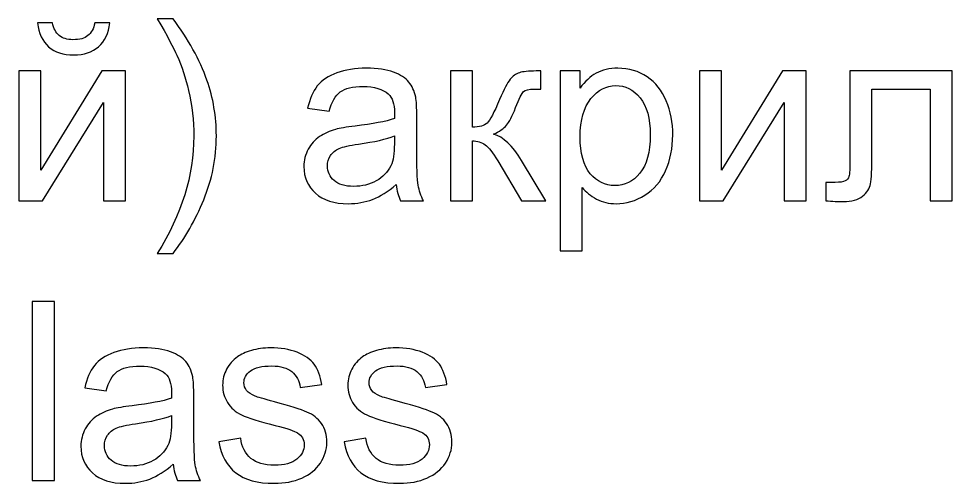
# Model space of a CAD drawing. Header units: centimetres. Extents: x -73.3 to 26.2, y -19.8 to 24.4.
# Drawn here: x 16.482 to 19.64, y 0.556 to 2.128 of the extents above; entities that cross this region are included whole.
import ezdxf

# ---------------------------------------------------------------- set-up
doc = ezdxf.new("R2010")
doc.units = ezdxf.units.CM
doc.header["$MEASUREMENT"] = 0
doc.layers.add('layer 1', color=7, linetype='Continuous')

msp = doc.modelspace()

# ---------------------------------------------------------------- linework, layer by layer
at = {"layer": 'layer 1', "color": 250}
for points, knots in [([(17.0042, 1.33345), (17.0042, 1.33345), (16.95086, 1.33345), (16.95086, 1.33345), (16.95086, 1.33345), (17.03327, 1.46567), (17.07447, 1.59803), (17.07447, 1.73054), (17.07447, 1.73054), (17.07447, 1.78233), (17.06854, 1.83369), (17.05669, 1.88463), (17.05669, 1.88463), (17.04738, 1.92598), (17.03425, 1.96563), (17.01746, 2.00373), (17.01746, 2.00373), (17.00674, 2.02842), (16.98444, 2.06977), (16.95086, 2.12763), (16.95086, 2.12763), (16.95086, 2.12763), (17.0042, 2.12763), (17.0042, 2.12763), (17.0042, 2.12763), (17.05584, 2.05848), (17.09409, 1.98905), (17.11892, 1.91934), (17.11892, 1.91934), (17.14009, 1.85937), (17.15067, 1.79658), (17.15067, 1.73096), (17.15067, 1.73096), (17.15067, 1.6566), (17.13642, 1.58463), (17.10791, 1.5152), (17.10791, 1.5152), (17.07955, 1.44577), (17.04498, 1.38524), (17.0042, 1.33345)], [0, 0, 0, 0, 0.0909091, 0.0909091, 0.0909091, 0.0909091, 0.1818182, 0.1818182, 0.1818182, 0.1818182, 0.2727273, 0.2727273, 0.2727273, 0.2727273, 0.3636364, 0.3636364, 0.3636364, 0.3636364, 0.4545455, 0.4545455, 0.4545455, 0.4545455, 0.5454545, 0.5454545, 0.5454545, 0.5454545, 0.6363636, 0.6363636, 0.6363636, 0.6363636, 0.7272727, 0.7272727, 0.7272727, 0.7272727, 0.8181818, 0.8181818, 0.8181818, 0.8181818, 1, 1, 1, 1]), ([(16.73947, 2.11323), (16.73947, 2.11323), (16.79027, 2.11323), (16.79027, 2.11323), (16.79027, 2.11323), (16.78618, 2.07838), (16.77348, 2.05157), (16.75231, 2.03294), (16.75231, 2.03294), (16.73114, 2.01417), (16.70306, 2.00486), (16.66792, 2.00486), (16.66792, 2.00486), (16.63265, 2.00486), (16.60442, 2.01417), (16.5834, 2.03266), (16.5834, 2.03266), (16.56237, 2.05128), (16.54967, 2.0781), (16.54558, 2.11323), (16.54558, 2.11323), (16.54558, 2.11323), (16.59638, 2.11323), (16.59638, 2.11323), (16.59638, 2.11323), (16.60019, 2.09418), (16.60795, 2.07993), (16.61938, 2.07062), (16.61938, 2.07062), (16.63081, 2.06116), (16.64633, 2.05651), (16.66567, 2.05651), (16.66567, 2.05651), (16.6881, 2.05651), (16.70504, 2.06102), (16.71647, 2.07019), (16.71647, 2.07019), (16.7279, 2.07922), (16.73566, 2.09362), (16.73947, 2.11323)], [0, 0, 0, 0, 0.0909091, 0.0909091, 0.0909091, 0.0909091, 0.1818182, 0.1818182, 0.1818182, 0.1818182, 0.2727273, 0.2727273, 0.2727273, 0.2727273, 0.3636364, 0.3636364, 0.3636364, 0.3636364, 0.4545455, 0.4545455, 0.4545455, 0.4545455, 0.5454545, 0.5454545, 0.5454545, 0.5454545, 0.6363636, 0.6363636, 0.6363636, 0.6363636, 0.7272727, 0.7272727, 0.7272727, 0.7272727, 0.8181818, 0.8181818, 0.8181818, 0.8181818, 1, 1, 1, 1]), ([(17.75928, 1.56628), (17.73162, 1.54272), (17.70495, 1.52621), (17.67941, 1.51647), (17.67941, 1.51647), (17.65387, 1.50673), (17.6265, 1.50194), (17.59714, 1.50194), (17.59714, 1.50194), (17.54888, 1.50194), (17.51177, 1.51365), (17.48581, 1.53721), (17.48581, 1.53721), (17.45984, 1.56064), (17.44686, 1.5907), (17.44686, 1.62724), (17.44686, 1.62724), (17.44686, 1.64869), (17.4518, 1.66831), (17.46154, 1.68609), (17.46154, 1.68609), (17.47141, 1.70387), (17.48425, 1.71798), (17.50006, 1.7287), (17.50006, 1.7287), (17.516, 1.73943), (17.53378, 1.74761), (17.55368, 1.75312), (17.55368, 1.75312), (17.56836, 1.75693), (17.59051, 1.76059), (17.62, 1.76426), (17.62, 1.76426), (17.68012, 1.77132), (17.72457, 1.77993), (17.75293, 1.7898), (17.75293, 1.7898), (17.75321, 1.79996), (17.75335, 1.80646), (17.75335, 1.80914), (17.75335, 1.80914), (17.75335, 1.83933), (17.7463, 1.86064), (17.73219, 1.87306), (17.73219, 1.87306), (17.71314, 1.88985), (17.68477, 1.89818), (17.64724, 1.89818), (17.64724, 1.89818), (17.6121, 1.89818), (17.58614, 1.89197), (17.56949, 1.87969), (17.56949, 1.87969), (17.55269, 1.86742), (17.54042, 1.84568), (17.53237, 1.81436), (17.53237, 1.81436), (17.53237, 1.81436), (17.45956, 1.82452), (17.45956, 1.82452), (17.45956, 1.82452), (17.46619, 1.8557), (17.47706, 1.88096), (17.4923, 1.90015), (17.4923, 1.90015), (17.50754, 1.91934), (17.52955, 1.93402), (17.55834, 1.94446), (17.55834, 1.94446), (17.58698, 1.95476), (17.62043, 1.95999), (17.65825, 1.95999), (17.65825, 1.95999), (17.69578, 1.95999), (17.7264, 1.95561), (17.74997, 1.94672), (17.74997, 1.94672), (17.77339, 1.93783), (17.79075, 1.92682), (17.80176, 1.91342), (17.80176, 1.91342), (17.81276, 1.90001), (17.82052, 1.88308), (17.82504, 1.86262), (17.82504, 1.86262), (17.82744, 1.84992), (17.82871, 1.82706), (17.82871, 1.79418), (17.82871, 1.79418), (17.82871, 1.79418), (17.82871, 1.6954), (17.82871, 1.6954), (17.82871, 1.6954), (17.82871, 1.6264), (17.83026, 1.58279), (17.83336, 1.56431), (17.83336, 1.56431), (17.83633, 1.54582), (17.84254, 1.52818), (17.85157, 1.51125), (17.85157, 1.51125), (17.85157, 1.51125), (17.77367, 1.51125), (17.77367, 1.51125), (17.77367, 1.51125), (17.7662, 1.52691), (17.7614, 1.54526), (17.75928, 1.56628)], [0, 0, 0, 0, 0.0357143, 0.0357143, 0.0357143, 0.0357143, 0.0714286, 0.0714286, 0.0714286, 0.0714286, 0.1071429, 0.1071429, 0.1071429, 0.1071429, 0.1428571, 0.1428571, 0.1428571, 0.1428571, 0.1785714, 0.1785714, 0.1785714, 0.1785714, 0.2142857, 0.2142857, 0.2142857, 0.2142857, 0.25, 0.25, 0.25, 0.25, 0.2857143, 0.2857143, 0.2857143, 0.2857143, 0.3214286, 0.3214286, 0.3214286, 0.3214286, 0.3571429, 0.3571429, 0.3571429, 0.3571429, 0.3928571, 0.3928571, 0.3928571, 0.3928571, 0.4285714, 0.4285714, 0.4285714, 0.4285714, 0.4642857, 0.4642857, 0.4642857, 0.4642857, 0.5, 0.5, 0.5, 0.5, 0.5357143, 0.5357143, 0.5357143, 0.5357143, 0.5714286, 0.5714286, 0.5714286, 0.5714286, 0.6071429, 0.6071429, 0.6071429, 0.6071429, 0.6428571, 0.6428571, 0.6428571, 0.6428571, 0.6785714, 0.6785714, 0.6785714, 0.6785714, 0.7142857, 0.7142857, 0.7142857, 0.7142857, 0.75, 0.75, 0.75, 0.75, 0.7857143, 0.7857143, 0.7857143, 0.7857143, 0.8214286, 0.8214286, 0.8214286, 0.8214286, 0.8571429, 0.8571429, 0.8571429, 0.8571429, 0.8928571, 0.8928571, 0.8928571, 0.8928571, 0.9285714, 0.9285714, 0.9285714, 0.9285714, 1, 1, 1, 1]), ([(18.31357, 1.34276), (18.31357, 1.34276), (18.31357, 1.95067), (18.31357, 1.95067), (18.31357, 1.95067), (18.31357, 1.95067), (18.3813, 1.95067), (18.3813, 1.95067), (18.3813, 1.95067), (18.3813, 1.95067), (18.3813, 1.89296), (18.3813, 1.89296), (18.3813, 1.89296), (18.39725, 1.91525), (18.41531, 1.93204), (18.43549, 1.94319), (18.43549, 1.94319), (18.45553, 1.95434), (18.47994, 1.95999), (18.50859, 1.95999), (18.50859, 1.95999), (18.54612, 1.95999), (18.57914, 1.95039), (18.60779, 1.93106), (18.60779, 1.93106), (18.63643, 1.91187), (18.65802, 1.88463), (18.6727, 1.84964), (18.6727, 1.84964), (18.68723, 1.8145), (18.69457, 1.77612), (18.69457, 1.73421), (18.69457, 1.73421), (18.69457, 1.68947), (18.68653, 1.64912), (18.67044, 1.61313), (18.67044, 1.61313), (18.65435, 1.57729), (18.63093, 1.54977), (18.60017, 1.53058), (18.60017, 1.53058), (18.56955, 1.51153), (18.53723, 1.50194), (18.50337, 1.50194), (18.50337, 1.50194), (18.47853, 1.50194), (18.45623, 1.50716), (18.43662, 1.5176), (18.43662, 1.5176), (18.41686, 1.52804), (18.40078, 1.54117), (18.38808, 1.55711), (18.38808, 1.55711), (18.38808, 1.55711), (18.38808, 1.34276), (18.38808, 1.34276), (18.38808, 1.34276), (18.38808, 1.34276), (18.31357, 1.34276), (18.31357, 1.34276)], [0, 0, 0, 0, 0.0625, 0.0625, 0.0625, 0.0625, 0.125, 0.125, 0.125, 0.125, 0.1875, 0.1875, 0.1875, 0.1875, 0.25, 0.25, 0.25, 0.25, 0.3125, 0.3125, 0.3125, 0.3125, 0.375, 0.375, 0.375, 0.375, 0.4375, 0.4375, 0.4375, 0.4375, 0.5, 0.5, 0.5, 0.5, 0.5625, 0.5625, 0.5625, 0.5625, 0.625, 0.625, 0.625, 0.625, 0.6875, 0.6875, 0.6875, 0.6875, 0.75, 0.75, 0.75, 0.75, 0.8125, 0.8125, 0.8125, 0.8125, 0.875, 0.875, 0.875, 0.875, 1, 1, 1, 1]), ([(16.48208, 1.95067), (16.48208, 1.95067), (16.55659, 1.95067), (16.55659, 1.95067), (16.55659, 1.95067), (16.55659, 1.95067), (16.55659, 1.61553), (16.55659, 1.61553), (16.55659, 1.61553), (16.55659, 1.61553), (16.7636, 1.95067), (16.7636, 1.95067), (16.7636, 1.95067), (16.7636, 1.95067), (16.84361, 1.95067), (16.84361, 1.95067), (16.84361, 1.95067), (16.84361, 1.95067), (16.84361, 1.51125), (16.84361, 1.51125), (16.84361, 1.51125), (16.84361, 1.51125), (16.7691, 1.51125), (16.7691, 1.51125), (16.7691, 1.51125), (16.7691, 1.51125), (16.7691, 1.84427), (16.7691, 1.84427), (16.7691, 1.84427), (16.7691, 1.84427), (16.56237, 1.51125), (16.56237, 1.51125), (16.56237, 1.51125), (16.56237, 1.51125), (16.48208, 1.51125), (16.48208, 1.51125), (16.48208, 1.51125), (16.48208, 1.51125), (16.48208, 1.95067), (16.48208, 1.95067)], [0, 0, 0, 0, 0.0909091, 0.0909091, 0.0909091, 0.0909091, 0.1818182, 0.1818182, 0.1818182, 0.1818182, 0.2727273, 0.2727273, 0.2727273, 0.2727273, 0.3636364, 0.3636364, 0.3636364, 0.3636364, 0.4545455, 0.4545455, 0.4545455, 0.4545455, 0.5454545, 0.5454545, 0.5454545, 0.5454545, 0.6363636, 0.6363636, 0.6363636, 0.6363636, 0.7272727, 0.7272727, 0.7272727, 0.7272727, 0.8181818, 0.8181818, 0.8181818, 0.8181818, 1, 1, 1, 1]), ([(17.9423, 1.95067), (17.9423, 1.95067), (18.01681, 1.95067), (18.01681, 1.95067), (18.01681, 1.95067), (18.01681, 1.95067), (18.01681, 1.76102), (18.01681, 1.76102), (18.01681, 1.76102), (18.04052, 1.76102), (18.05717, 1.76553), (18.06676, 1.77471), (18.06676, 1.77471), (18.07622, 1.78374), (18.09019, 1.81012), (18.10882, 1.85401), (18.10882, 1.85401), (18.12349, 1.88872), (18.13534, 1.91158), (18.14438, 1.92259), (18.14438, 1.92259), (18.15355, 1.9336), (18.16399, 1.94108), (18.17584, 1.94489), (18.17584, 1.94489), (18.18784, 1.9487), (18.20689, 1.95067), (18.23299, 1.95067), (18.23299, 1.95067), (18.23299, 1.95067), (18.24795, 1.95067), (18.24795, 1.95067), (18.24795, 1.95067), (18.24795, 1.95067), (18.24795, 1.88929), (18.24795, 1.88929), (18.24795, 1.88929), (18.24795, 1.88929), (18.22721, 1.88971), (18.22721, 1.88971), (18.22721, 1.88971), (18.20759, 1.88971), (18.19503, 1.88675), (18.18953, 1.88096), (18.18953, 1.88096), (18.18375, 1.87489), (18.17486, 1.85683), (18.163, 1.82678), (18.163, 1.82678), (18.15171, 1.79799), (18.14141, 1.77809), (18.13196, 1.76709), (18.13196, 1.76709), (18.12264, 1.75608), (18.10811, 1.74606), (18.0885, 1.73689), (18.0885, 1.73689), (18.12053, 1.72828), (18.15214, 1.69851), (18.18318, 1.64742), (18.18318, 1.64742), (18.18318, 1.64742), (18.26488, 1.51125), (18.26488, 1.51125), (18.26488, 1.51125), (18.26488, 1.51125), (18.18304, 1.51125), (18.18304, 1.51125), (18.18304, 1.51125), (18.18304, 1.51125), (18.10247, 1.647), (18.10247, 1.647), (18.10247, 1.647), (18.08624, 1.67452), (18.07213, 1.69258), (18.06013, 1.70133), (18.06013, 1.70133), (18.048, 1.71008), (18.0336, 1.71445), (18.01681, 1.71445), (18.01681, 1.71445), (18.01681, 1.71445), (18.01681, 1.51125), (18.01681, 1.51125), (18.01681, 1.51125), (18.01681, 1.51125), (17.9423, 1.51125), (17.9423, 1.51125), (17.9423, 1.51125), (17.9423, 1.51125), (17.9423, 1.95067), (17.9423, 1.95067)], [0, 0, 0, 0, 0.0416667, 0.0416667, 0.0416667, 0.0416667, 0.0833333, 0.0833333, 0.0833333, 0.0833333, 0.125, 0.125, 0.125, 0.125, 0.1666667, 0.1666667, 0.1666667, 0.1666667, 0.2083333, 0.2083333, 0.2083333, 0.2083333, 0.25, 0.25, 0.25, 0.25, 0.2916667, 0.2916667, 0.2916667, 0.2916667, 0.3333333, 0.3333333, 0.3333333, 0.3333333, 0.375, 0.375, 0.375, 0.375, 0.4166667, 0.4166667, 0.4166667, 0.4166667, 0.4583333, 0.4583333, 0.4583333, 0.4583333, 0.5, 0.5, 0.5, 0.5, 0.5416667, 0.5416667, 0.5416667, 0.5416667, 0.5833333, 0.5833333, 0.5833333, 0.5833333, 0.625, 0.625, 0.625, 0.625, 0.6666667, 0.6666667, 0.6666667, 0.6666667, 0.7083333, 0.7083333, 0.7083333, 0.7083333, 0.75, 0.75, 0.75, 0.75, 0.7916667, 0.7916667, 0.7916667, 0.7916667, 0.8333333, 0.8333333, 0.8333333, 0.8333333, 0.875, 0.875, 0.875, 0.875, 0.9166667, 0.9166667, 0.9166667, 0.9166667, 1, 1, 1, 1]), ([(18.78446, 1.95067), (18.78446, 1.95067), (18.85897, 1.95067), (18.85897, 1.95067), (18.85897, 1.95067), (18.85897, 1.95067), (18.85897, 1.61553), (18.85897, 1.61553), (18.85897, 1.61553), (18.85897, 1.61553), (19.06598, 1.95067), (19.06598, 1.95067), (19.06598, 1.95067), (19.06598, 1.95067), (19.14599, 1.95067), (19.14599, 1.95067), (19.14599, 1.95067), (19.14599, 1.95067), (19.14599, 1.51125), (19.14599, 1.51125), (19.14599, 1.51125), (19.14599, 1.51125), (19.07148, 1.51125), (19.07148, 1.51125), (19.07148, 1.51125), (19.07148, 1.51125), (19.07148, 1.84427), (19.07148, 1.84427), (19.07148, 1.84427), (19.07148, 1.84427), (18.86475, 1.51125), (18.86475, 1.51125), (18.86475, 1.51125), (18.86475, 1.51125), (18.78446, 1.51125), (18.78446, 1.51125), (18.78446, 1.51125), (18.78446, 1.51125), (18.78446, 1.95067), (18.78446, 1.95067)], [0, 0, 0, 0, 0.0909091, 0.0909091, 0.0909091, 0.0909091, 0.1818182, 0.1818182, 0.1818182, 0.1818182, 0.2727273, 0.2727273, 0.2727273, 0.2727273, 0.3636364, 0.3636364, 0.3636364, 0.3636364, 0.4545455, 0.4545455, 0.4545455, 0.4545455, 0.5454545, 0.5454545, 0.5454545, 0.5454545, 0.6363636, 0.6363636, 0.6363636, 0.6363636, 0.7272727, 0.7272727, 0.7272727, 0.7272727, 0.8181818, 0.8181818, 0.8181818, 0.8181818, 1, 1, 1, 1]), ([(19.29388, 1.95067), (19.29388, 1.95067), (19.64017, 1.95067), (19.64017, 1.95067), (19.64017, 1.95067), (19.64017, 1.95067), (19.64017, 1.51167), (19.64017, 1.51167), (19.64017, 1.51167), (19.64017, 1.51167), (19.56566, 1.51167), (19.56566, 1.51167), (19.56566, 1.51167), (19.56566, 1.51167), (19.56566, 1.88886), (19.56566, 1.88886), (19.56566, 1.88886), (19.56566, 1.88886), (19.36838, 1.88886), (19.36838, 1.88886), (19.36838, 1.88886), (19.36838, 1.88886), (19.36838, 1.67028), (19.36838, 1.67028), (19.36838, 1.67028), (19.36838, 1.61934), (19.36669, 1.58576), (19.36345, 1.56939), (19.36345, 1.56939), (19.36006, 1.55316), (19.35103, 1.53905), (19.33621, 1.52691), (19.33621, 1.52691), (19.32125, 1.51478), (19.2998, 1.50871), (19.27172, 1.50871), (19.27172, 1.50871), (19.25437, 1.50871), (19.23433, 1.50984), (19.21175, 1.51196), (19.21175, 1.51196), (19.21175, 1.51196), (19.21175, 1.5739), (19.21175, 1.5739), (19.21175, 1.5739), (19.21175, 1.5739), (19.24435, 1.5739), (19.24435, 1.5739), (19.24435, 1.5739), (19.25973, 1.5739), (19.27073, 1.57546), (19.27737, 1.5787), (19.27737, 1.5787), (19.284, 1.58181), (19.28837, 1.58689), (19.29063, 1.5938), (19.29063, 1.5938), (19.29275, 1.60071), (19.29388, 1.62315), (19.29388, 1.66111), (19.29388, 1.66111), (19.29388, 1.66111), (19.29388, 1.95067), (19.29388, 1.95067)], [0, 0, 0, 0, 0.0588235, 0.0588235, 0.0588235, 0.0588235, 0.1176471, 0.1176471, 0.1176471, 0.1176471, 0.1764706, 0.1764706, 0.1764706, 0.1764706, 0.2352941, 0.2352941, 0.2352941, 0.2352941, 0.2941176, 0.2941176, 0.2941176, 0.2941176, 0.3529412, 0.3529412, 0.3529412, 0.3529412, 0.4117647, 0.4117647, 0.4117647, 0.4117647, 0.4705882, 0.4705882, 0.4705882, 0.4705882, 0.5294118, 0.5294118, 0.5294118, 0.5294118, 0.5882353, 0.5882353, 0.5882353, 0.5882353, 0.6470588, 0.6470588, 0.6470588, 0.6470588, 0.7058824, 0.7058824, 0.7058824, 0.7058824, 0.7647059, 0.7647059, 0.7647059, 0.7647059, 0.8235294, 0.8235294, 0.8235294, 0.8235294, 0.8823529, 0.8823529, 0.8823529, 0.8823529, 1, 1, 1, 1]), ([(18.3813, 1.72828), (18.3813, 1.67198), (18.39273, 1.63035), (18.41545, 1.6034), (18.41545, 1.6034), (18.43831, 1.57644), (18.46597, 1.5629), (18.49843, 1.5629), (18.49843, 1.5629), (18.53145, 1.5629), (18.55967, 1.57687), (18.58309, 1.60481), (18.58309, 1.60481), (18.60666, 1.63275), (18.61837, 1.67593), (18.61837, 1.73449), (18.61837, 1.73449), (18.61837, 1.79037), (18.60694, 1.83214), (18.58394, 1.85994), (18.58394, 1.85994), (18.56094, 1.88774), (18.53356, 1.90156), (18.50167, 1.90156), (18.50167, 1.90156), (18.47006, 1.90156), (18.44212, 1.88675), (18.41785, 1.85726), (18.41785, 1.85726), (18.39344, 1.82762), (18.3813, 1.78472), (18.3813, 1.72828)], [0, 0, 0, 0, 0.1111111, 0.1111111, 0.1111111, 0.1111111, 0.2222222, 0.2222222, 0.2222222, 0.2222222, 0.3333333, 0.3333333, 0.3333333, 0.3333333, 0.4444444, 0.4444444, 0.4444444, 0.4444444, 0.5555556, 0.5555556, 0.5555556, 0.5555556, 0.6666667, 0.6666667, 0.6666667, 0.6666667, 0.7777778, 0.7777778, 0.7777778, 0.7777778, 1, 1, 1, 1]), ([(17.75335, 1.73138), (17.72626, 1.72038), (17.68562, 1.71106), (17.63143, 1.70344), (17.63143, 1.70344), (17.60067, 1.69907), (17.57894, 1.69413), (17.56624, 1.68863), (17.56624, 1.68863), (17.55354, 1.68312), (17.5438, 1.67508), (17.53689, 1.66464), (17.53689, 1.66464), (17.52997, 1.65406), (17.52645, 1.64234), (17.52645, 1.62936), (17.52645, 1.62936), (17.52645, 1.60975), (17.53393, 1.59324), (17.54902, 1.58011), (17.54902, 1.58011), (17.56412, 1.56699), (17.58614, 1.56036), (17.61507, 1.56036), (17.61507, 1.56036), (17.64371, 1.56036), (17.66925, 1.56657), (17.69169, 1.57912), (17.69169, 1.57912), (17.71398, 1.59154), (17.73049, 1.60862), (17.74094, 1.63021), (17.74094, 1.63021), (17.74898, 1.647), (17.75293, 1.67169), (17.75293, 1.70429), (17.75293, 1.70429), (17.75293, 1.70429), (17.75335, 1.73138), (17.75335, 1.73138)], [0, 0, 0, 0, 0.0909091, 0.0909091, 0.0909091, 0.0909091, 0.1818182, 0.1818182, 0.1818182, 0.1818182, 0.2727273, 0.2727273, 0.2727273, 0.2727273, 0.3636364, 0.3636364, 0.3636364, 0.3636364, 0.4545455, 0.4545455, 0.4545455, 0.4545455, 0.5454545, 0.5454545, 0.5454545, 0.5454545, 0.6363636, 0.6363636, 0.6363636, 0.6363636, 0.7272727, 0.7272727, 0.7272727, 0.7272727, 0.8181818, 0.8181818, 0.8181818, 0.8181818, 1, 1, 1, 1]), ([(16.52827, 0.56538), (16.52827, 0.56538), (16.52827, 1.1716), (16.52827, 1.1716), (16.52827, 1.1716), (16.52827, 1.1716), (16.60277, 1.1716), (16.60277, 1.1716), (16.60277, 1.1716), (16.60277, 1.1716), (16.60277, 0.56538), (16.60277, 0.56538), (16.60277, 0.56538), (16.60277, 0.56538), (16.52827, 0.56538), (16.52827, 0.56538)], [0, 0, 0, 0, 0.2, 0.2, 0.2, 0.2, 0.4, 0.4, 0.4, 0.4, 0.6, 0.6, 0.6, 0.6, 1, 1, 1, 1]), ([(17.00508, 0.62041), (16.97742, 0.59685), (16.95075, 0.58034), (16.92521, 0.5706), (16.92521, 0.5706), (16.89967, 0.56086), (16.8723, 0.55607), (16.84294, 0.55607), (16.84294, 0.55607), (16.79468, 0.55607), (16.75757, 0.56778), (16.73161, 0.59134), (16.73161, 0.59134), (16.70564, 0.61477), (16.69266, 0.64483), (16.69266, 0.68137), (16.69266, 0.68137), (16.69266, 0.70282), (16.6976, 0.72244), (16.70734, 0.74022), (16.70734, 0.74022), (16.71721, 0.758), (16.73005, 0.77211), (16.74586, 0.78283), (16.74586, 0.78283), (16.7618, 0.79356), (16.77958, 0.80174), (16.79948, 0.80725), (16.79948, 0.80725), (16.81416, 0.81106), (16.83631, 0.81472), (16.8658, 0.81839), (16.8658, 0.81839), (16.92592, 0.82545), (16.97037, 0.83406), (16.99873, 0.84393), (16.99873, 0.84393), (16.99901, 0.85409), (16.99915, 0.86059), (16.99915, 0.86327), (16.99915, 0.86327), (16.99915, 0.89346), (16.9921, 0.91477), (16.97799, 0.92719), (16.97799, 0.92719), (16.95894, 0.94398), (16.93057, 0.95231), (16.89304, 0.95231), (16.89304, 0.95231), (16.8579, 0.95231), (16.83194, 0.9461), (16.81529, 0.93382), (16.81529, 0.93382), (16.79849, 0.92155), (16.78622, 0.89981), (16.77817, 0.86849), (16.77817, 0.86849), (16.77817, 0.86849), (16.70536, 0.87865), (16.70536, 0.87865), (16.70536, 0.87865), (16.71199, 0.90983), (16.72286, 0.93509), (16.7381, 0.95428), (16.7381, 0.95428), (16.75334, 0.97347), (16.77535, 0.98815), (16.80414, 0.99859), (16.80414, 0.99859), (16.83278, 1.00889), (16.86623, 1.01412), (16.90405, 1.01412), (16.90405, 1.01412), (16.94158, 1.01412), (16.9722, 1.00974), (16.99577, 1.00085), (16.99577, 1.00085), (17.01919, 0.99196), (17.03655, 0.98095), (17.04756, 0.96755), (17.04756, 0.96755), (17.05856, 0.95414), (17.06632, 0.93721), (17.07084, 0.91675), (17.07084, 0.91675), (17.07324, 0.90405), (17.07451, 0.88119), (17.07451, 0.84831), (17.07451, 0.84831), (17.07451, 0.84831), (17.07451, 0.74953), (17.07451, 0.74953), (17.07451, 0.74953), (17.07451, 0.68053), (17.07606, 0.63692), (17.07916, 0.61844), (17.07916, 0.61844), (17.08213, 0.59995), (17.08834, 0.58231), (17.09737, 0.56538), (17.09737, 0.56538), (17.09737, 0.56538), (17.01947, 0.56538), (17.01947, 0.56538), (17.01947, 0.56538), (17.012, 0.58104), (17.0072, 0.59939), (17.00508, 0.62041)], [0, 0, 0, 0, 0.0357143, 0.0357143, 0.0357143, 0.0357143, 0.0714286, 0.0714286, 0.0714286, 0.0714286, 0.1071429, 0.1071429, 0.1071429, 0.1071429, 0.1428571, 0.1428571, 0.1428571, 0.1428571, 0.1785714, 0.1785714, 0.1785714, 0.1785714, 0.2142857, 0.2142857, 0.2142857, 0.2142857, 0.25, 0.25, 0.25, 0.25, 0.2857143, 0.2857143, 0.2857143, 0.2857143, 0.3214286, 0.3214286, 0.3214286, 0.3214286, 0.3571429, 0.3571429, 0.3571429, 0.3571429, 0.3928571, 0.3928571, 0.3928571, 0.3928571, 0.4285714, 0.4285714, 0.4285714, 0.4285714, 0.4642857, 0.4642857, 0.4642857, 0.4642857, 0.5, 0.5, 0.5, 0.5, 0.5357143, 0.5357143, 0.5357143, 0.5357143, 0.5714286, 0.5714286, 0.5714286, 0.5714286, 0.6071429, 0.6071429, 0.6071429, 0.6071429, 0.6428571, 0.6428571, 0.6428571, 0.6428571, 0.6785714, 0.6785714, 0.6785714, 0.6785714, 0.7142857, 0.7142857, 0.7142857, 0.7142857, 0.75, 0.75, 0.75, 0.75, 0.7857143, 0.7857143, 0.7857143, 0.7857143, 0.8214286, 0.8214286, 0.8214286, 0.8214286, 0.8571429, 0.8571429, 0.8571429, 0.8571429, 0.8928571, 0.8928571, 0.8928571, 0.8928571, 0.9285714, 0.9285714, 0.9285714, 0.9285714, 1, 1, 1, 1]), ([(17.15932, 0.69661), (17.15932, 0.69661), (17.23298, 0.70847), (17.23298, 0.70847), (17.23298, 0.70847), (17.23707, 0.67897), (17.24864, 0.6564), (17.26755, 0.64059), (17.26755, 0.64059), (17.28646, 0.62493), (17.31299, 0.61703), (17.34685, 0.61703), (17.34685, 0.61703), (17.38114, 0.61703), (17.40654, 0.62394), (17.4232, 0.63791), (17.4232, 0.63791), (17.43971, 0.65174), (17.44803, 0.66811), (17.44803, 0.68688), (17.44803, 0.68688), (17.44803, 0.70367), (17.44055, 0.71693), (17.42574, 0.72653), (17.42574, 0.72653), (17.41529, 0.73316), (17.38989, 0.74149), (17.34954, 0.75179), (17.34954, 0.75179), (17.29507, 0.76548), (17.25739, 0.77733), (17.23622, 0.78735), (17.23622, 0.78735), (17.2152, 0.79751), (17.19925, 0.81134), (17.18839, 0.82912), (17.18839, 0.82912), (17.17752, 0.84676), (17.17202, 0.86637), (17.17202, 0.88782), (17.17202, 0.88782), (17.17202, 0.90743), (17.17653, 0.9255), (17.18542, 0.94215), (17.18542, 0.94215), (17.19445, 0.9588), (17.20659, 0.97263), (17.22197, 0.98363), (17.22197, 0.98363), (17.23354, 0.9921), (17.24935, 0.9993), (17.26924, 1.00523), (17.26924, 1.00523), (17.28928, 1.01115), (17.31059, 1.01412), (17.33345, 1.01412), (17.33345, 1.01412), (17.36788, 1.01412), (17.39808, 1.00918), (17.42404, 0.99916), (17.42404, 0.99916), (17.45015, 0.98928), (17.46934, 0.97573), (17.48176, 0.9588), (17.48176, 0.9588), (17.49403, 0.94172), (17.50264, 0.91901), (17.5073, 0.8905), (17.5073, 0.8905), (17.5073, 0.8905), (17.43448, 0.88034), (17.43448, 0.88034), (17.43448, 0.88034), (17.43124, 0.9032), (17.42164, 0.92112), (17.40584, 0.93396), (17.40584, 0.93396), (17.39003, 0.9468), (17.36774, 0.95315), (17.33881, 0.95315), (17.33881, 0.95315), (17.3048, 0.95315), (17.28039, 0.94751), (17.26586, 0.93622), (17.26586, 0.93622), (17.25132, 0.92493), (17.24398, 0.91167), (17.24398, 0.89657), (17.24398, 0.89657), (17.24398, 0.88697), (17.24695, 0.87822), (17.25301, 0.87046), (17.25301, 0.87046), (17.25908, 0.86256), (17.26854, 0.85593), (17.28152, 0.85071), (17.28152, 0.85071), (17.289, 0.84789), (17.31073, 0.84154), (17.34714, 0.83166), (17.34714, 0.83166), (17.39963, 0.81769), (17.43632, 0.80612), (17.4572, 0.79723), (17.4572, 0.79723), (17.47809, 0.78834), (17.49446, 0.77521), (17.50631, 0.75828), (17.50631, 0.75828), (17.5183, 0.74121), (17.52423, 0.72004), (17.52423, 0.69464), (17.52423, 0.69464), (17.52423, 0.66994), (17.51703, 0.64666), (17.5025, 0.62479), (17.5025, 0.62479), (17.48797, 0.60292), (17.46708, 0.58598), (17.43985, 0.57399), (17.43985, 0.57399), (17.41247, 0.56199), (17.38157, 0.55607), (17.34714, 0.55607), (17.34714, 0.55607), (17.29013, 0.55607), (17.24652, 0.56792), (17.21661, 0.59149), (17.21661, 0.59149), (17.18669, 0.61519), (17.16764, 0.65019), (17.15932, 0.69661)], [0, 0, 0, 0, 0.0294118, 0.0294118, 0.0294118, 0.0294118, 0.0588235, 0.0588235, 0.0588235, 0.0588235, 0.0882353, 0.0882353, 0.0882353, 0.0882353, 0.1176471, 0.1176471, 0.1176471, 0.1176471, 0.1470588, 0.1470588, 0.1470588, 0.1470588, 0.1764706, 0.1764706, 0.1764706, 0.1764706, 0.2058824, 0.2058824, 0.2058824, 0.2058824, 0.2352941, 0.2352941, 0.2352941, 0.2352941, 0.2647059, 0.2647059, 0.2647059, 0.2647059, 0.2941176, 0.2941176, 0.2941176, 0.2941176, 0.3235294, 0.3235294, 0.3235294, 0.3235294, 0.3529412, 0.3529412, 0.3529412, 0.3529412, 0.3823529, 0.3823529, 0.3823529, 0.3823529, 0.4117647, 0.4117647, 0.4117647, 0.4117647, 0.4411765, 0.4411765, 0.4411765, 0.4411765, 0.4705882, 0.4705882, 0.4705882, 0.4705882, 0.5, 0.5, 0.5, 0.5, 0.5294118, 0.5294118, 0.5294118, 0.5294118, 0.5588235, 0.5588235, 0.5588235, 0.5588235, 0.5882353, 0.5882353, 0.5882353, 0.5882353, 0.6176471, 0.6176471, 0.6176471, 0.6176471, 0.6470588, 0.6470588, 0.6470588, 0.6470588, 0.6764706, 0.6764706, 0.6764706, 0.6764706, 0.7058824, 0.7058824, 0.7058824, 0.7058824, 0.7352941, 0.7352941, 0.7352941, 0.7352941, 0.7647059, 0.7647059, 0.7647059, 0.7647059, 0.7941176, 0.7941176, 0.7941176, 0.7941176, 0.8235294, 0.8235294, 0.8235294, 0.8235294, 0.8529412, 0.8529412, 0.8529412, 0.8529412, 0.8823529, 0.8823529, 0.8823529, 0.8823529, 0.9117647, 0.9117647, 0.9117647, 0.9117647, 0.9411765, 0.9411765, 0.9411765, 0.9411765, 1, 1, 1, 1]), ([(17.58266, 0.69661), (17.58266, 0.69661), (17.65632, 0.70847), (17.65632, 0.70847), (17.65632, 0.70847), (17.66041, 0.67897), (17.67198, 0.6564), (17.69089, 0.64059), (17.69089, 0.64059), (17.7098, 0.62493), (17.73633, 0.61703), (17.77019, 0.61703), (17.77019, 0.61703), (17.80448, 0.61703), (17.82988, 0.62394), (17.84654, 0.63791), (17.84654, 0.63791), (17.86305, 0.65174), (17.87137, 0.66811), (17.87137, 0.68688), (17.87137, 0.68688), (17.87137, 0.70367), (17.86389, 0.71693), (17.84908, 0.72653), (17.84908, 0.72653), (17.83863, 0.73316), (17.81323, 0.74149), (17.77288, 0.75179), (17.77288, 0.75179), (17.71841, 0.76548), (17.68073, 0.77733), (17.65956, 0.78735), (17.65956, 0.78735), (17.63854, 0.79751), (17.62259, 0.81134), (17.61173, 0.82912), (17.61173, 0.82912), (17.60086, 0.84676), (17.59536, 0.86637), (17.59536, 0.88782), (17.59536, 0.88782), (17.59536, 0.90743), (17.59987, 0.9255), (17.60876, 0.94215), (17.60876, 0.94215), (17.61779, 0.9588), (17.62993, 0.97263), (17.64531, 0.98363), (17.64531, 0.98363), (17.65688, 0.9921), (17.67269, 0.9993), (17.69258, 1.00523), (17.69258, 1.00523), (17.71262, 1.01115), (17.73393, 1.01412), (17.75679, 1.01412), (17.75679, 1.01412), (17.79122, 1.01412), (17.82142, 1.00918), (17.84738, 0.99916), (17.84738, 0.99916), (17.87349, 0.98928), (17.89268, 0.97573), (17.9051, 0.9588), (17.9051, 0.9588), (17.91737, 0.94172), (17.92598, 0.91901), (17.93064, 0.8905), (17.93064, 0.8905), (17.93064, 0.8905), (17.85782, 0.88034), (17.85782, 0.88034), (17.85782, 0.88034), (17.85458, 0.9032), (17.84498, 0.92112), (17.82918, 0.93396), (17.82918, 0.93396), (17.81337, 0.9468), (17.79108, 0.95315), (17.76215, 0.95315), (17.76215, 0.95315), (17.72814, 0.95315), (17.70373, 0.94751), (17.6892, 0.93622), (17.6892, 0.93622), (17.67466, 0.92493), (17.66732, 0.91167), (17.66732, 0.89657), (17.66732, 0.89657), (17.66732, 0.88697), (17.67029, 0.87822), (17.67635, 0.87046), (17.67635, 0.87046), (17.68242, 0.86256), (17.69188, 0.85593), (17.70486, 0.85071), (17.70486, 0.85071), (17.71234, 0.84789), (17.73407, 0.84154), (17.77048, 0.83166), (17.77048, 0.83166), (17.82297, 0.81769), (17.85966, 0.80612), (17.88054, 0.79723), (17.88054, 0.79723), (17.90143, 0.78834), (17.9178, 0.77521), (17.92965, 0.75828), (17.92965, 0.75828), (17.94164, 0.74121), (17.94757, 0.72004), (17.94757, 0.69464), (17.94757, 0.69464), (17.94757, 0.66994), (17.94037, 0.64666), (17.92584, 0.62479), (17.92584, 0.62479), (17.91131, 0.60292), (17.89042, 0.58598), (17.86319, 0.57399), (17.86319, 0.57399), (17.83581, 0.56199), (17.80491, 0.55607), (17.77048, 0.55607), (17.77048, 0.55607), (17.71347, 0.55607), (17.66986, 0.56792), (17.63995, 0.59149), (17.63995, 0.59149), (17.61003, 0.61519), (17.59098, 0.65019), (17.58266, 0.69661)], [0, 0, 0, 0, 0.0294118, 0.0294118, 0.0294118, 0.0294118, 0.0588235, 0.0588235, 0.0588235, 0.0588235, 0.0882353, 0.0882353, 0.0882353, 0.0882353, 0.1176471, 0.1176471, 0.1176471, 0.1176471, 0.1470588, 0.1470588, 0.1470588, 0.1470588, 0.1764706, 0.1764706, 0.1764706, 0.1764706, 0.2058824, 0.2058824, 0.2058824, 0.2058824, 0.2352941, 0.2352941, 0.2352941, 0.2352941, 0.2647059, 0.2647059, 0.2647059, 0.2647059, 0.2941176, 0.2941176, 0.2941176, 0.2941176, 0.3235294, 0.3235294, 0.3235294, 0.3235294, 0.3529412, 0.3529412, 0.3529412, 0.3529412, 0.3823529, 0.3823529, 0.3823529, 0.3823529, 0.4117647, 0.4117647, 0.4117647, 0.4117647, 0.4411765, 0.4411765, 0.4411765, 0.4411765, 0.4705882, 0.4705882, 0.4705882, 0.4705882, 0.5, 0.5, 0.5, 0.5, 0.5294118, 0.5294118, 0.5294118, 0.5294118, 0.5588235, 0.5588235, 0.5588235, 0.5588235, 0.5882353, 0.5882353, 0.5882353, 0.5882353, 0.6176471, 0.6176471, 0.6176471, 0.6176471, 0.6470588, 0.6470588, 0.6470588, 0.6470588, 0.6764706, 0.6764706, 0.6764706, 0.6764706, 0.7058824, 0.7058824, 0.7058824, 0.7058824, 0.7352941, 0.7352941, 0.7352941, 0.7352941, 0.7647059, 0.7647059, 0.7647059, 0.7647059, 0.7941176, 0.7941176, 0.7941176, 0.7941176, 0.8235294, 0.8235294, 0.8235294, 0.8235294, 0.8529412, 0.8529412, 0.8529412, 0.8529412, 0.8823529, 0.8823529, 0.8823529, 0.8823529, 0.9117647, 0.9117647, 0.9117647, 0.9117647, 0.9411765, 0.9411765, 0.9411765, 0.9411765, 1, 1, 1, 1]), ([(16.99915, 0.78551), (16.97206, 0.77451), (16.93142, 0.76519), (16.87723, 0.75757), (16.87723, 0.75757), (16.84647, 0.7532), (16.82474, 0.74826), (16.81204, 0.74276), (16.81204, 0.74276), (16.79934, 0.73725), (16.7896, 0.72921), (16.78269, 0.71877), (16.78269, 0.71877), (16.77577, 0.70819), (16.77225, 0.69647), (16.77225, 0.68349), (16.77225, 0.68349), (16.77225, 0.66388), (16.77973, 0.64737), (16.79482, 0.63424), (16.79482, 0.63424), (16.80992, 0.62112), (16.83194, 0.61449), (16.86087, 0.61449), (16.86087, 0.61449), (16.88951, 0.61449), (16.91505, 0.6207), (16.93749, 0.63325), (16.93749, 0.63325), (16.95978, 0.64567), (16.97629, 0.66275), (16.98674, 0.68434), (16.98674, 0.68434), (16.99478, 0.70113), (16.99873, 0.72582), (16.99873, 0.75842), (16.99873, 0.75842), (16.99873, 0.75842), (16.99915, 0.78551), (16.99915, 0.78551)], [0, 0, 0, 0, 0.0909091, 0.0909091, 0.0909091, 0.0909091, 0.1818182, 0.1818182, 0.1818182, 0.1818182, 0.2727273, 0.2727273, 0.2727273, 0.2727273, 0.3636364, 0.3636364, 0.3636364, 0.3636364, 0.4545455, 0.4545455, 0.4545455, 0.4545455, 0.5454545, 0.5454545, 0.5454545, 0.5454545, 0.6363636, 0.6363636, 0.6363636, 0.6363636, 0.7272727, 0.7272727, 0.7272727, 0.7272727, 0.8181818, 0.8181818, 0.8181818, 0.8181818, 1, 1, 1, 1])]:
    msp.add_open_spline(points, degree=3, knots=knots, dxfattribs=at)

doc.saveas('drawing.dxf')
